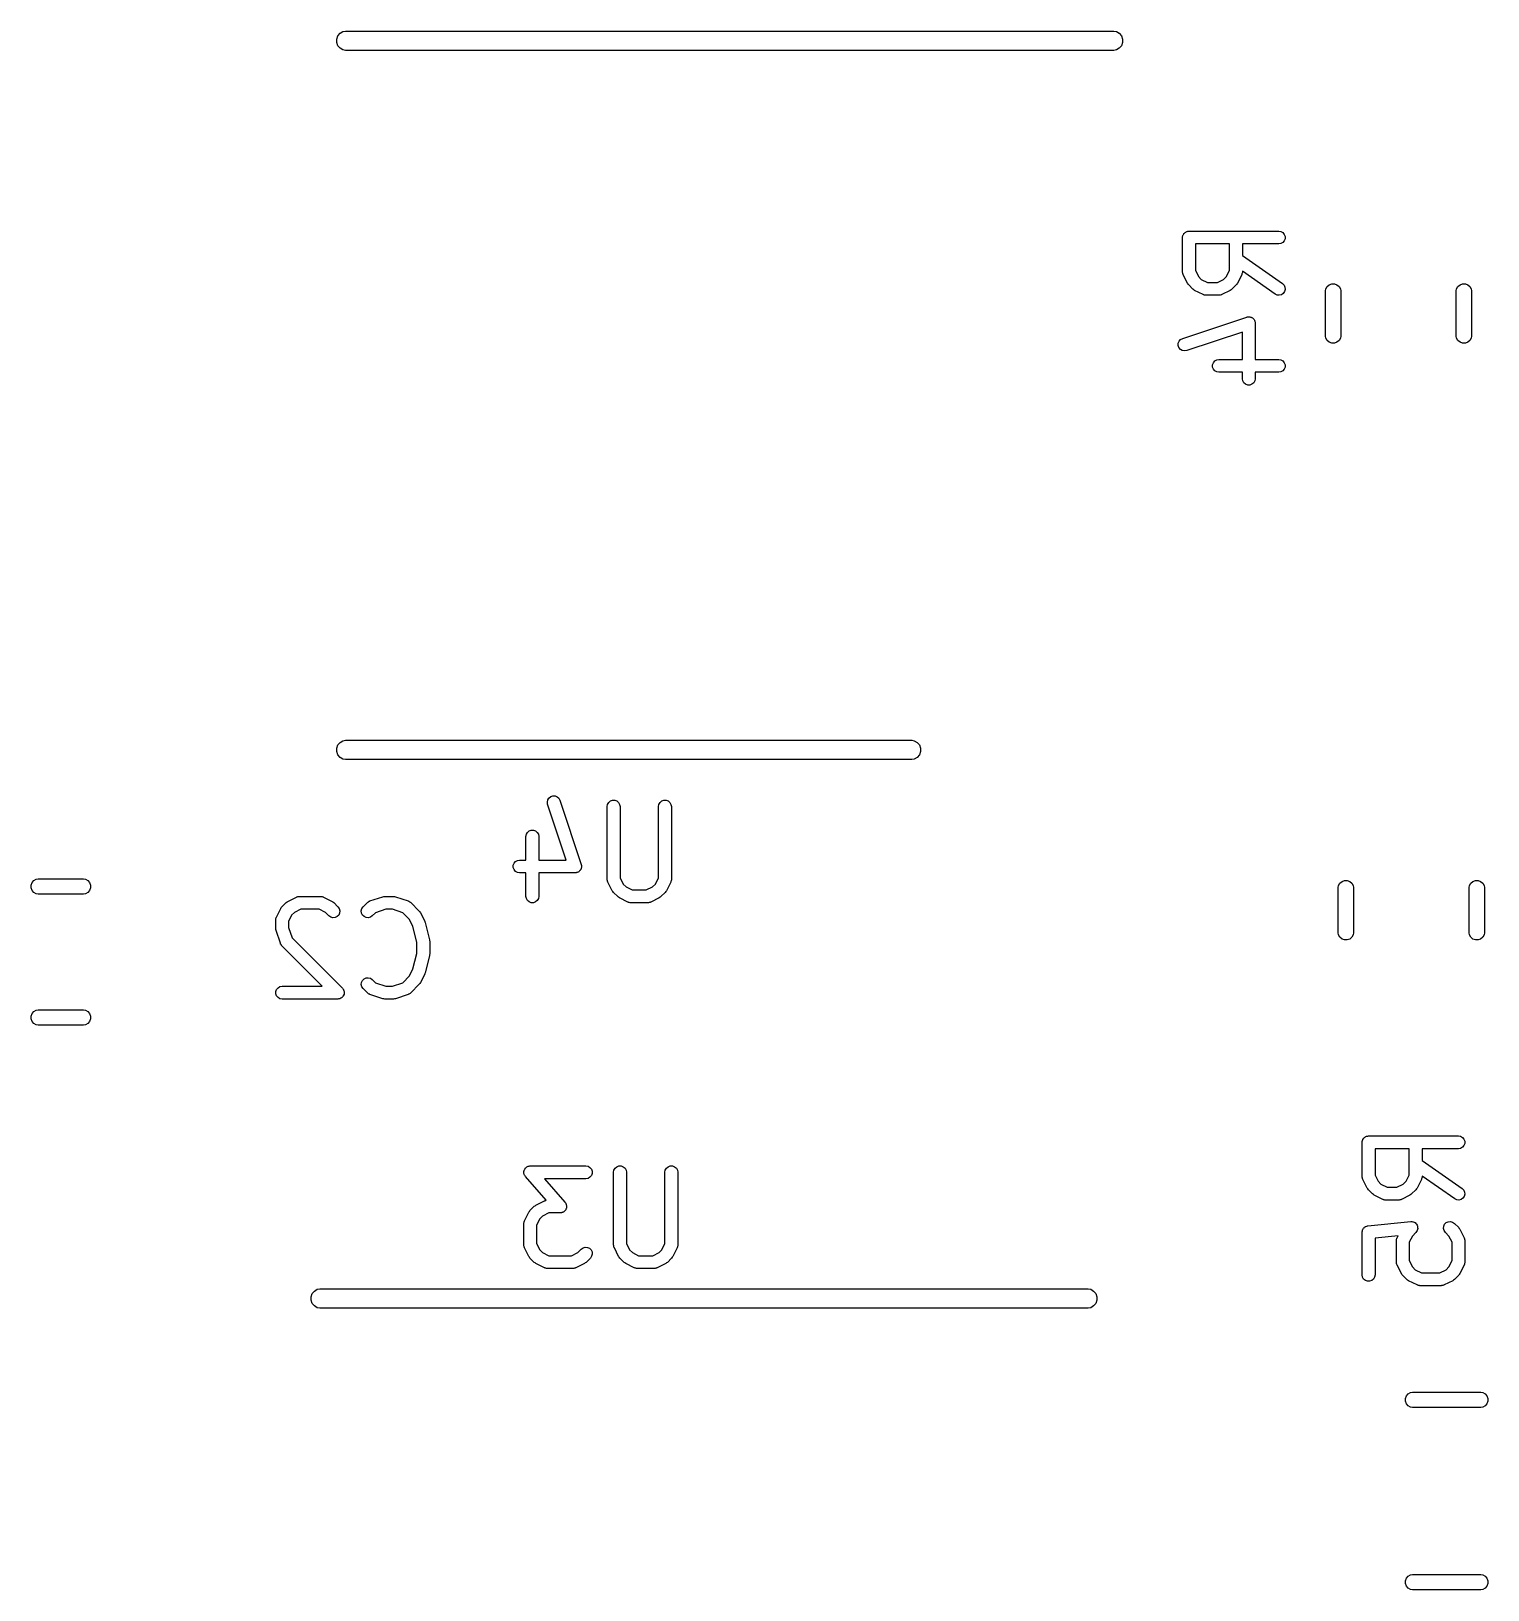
# Model space of a CAD drawing. Extents: x 145 to 168.2, y -88.9 to -63.3.
# Drawn here: x 145.44 to 156.8, y -75.47 to -63.33 of the extents above; entities that cross this region are included whole.
import ezdxf

# ---------------------------------------------------------------- set-up
doc = ezdxf.new("R2010")
doc.units = 0
doc.header["$MEASUREMENT"] = 0
doc.layers.add('BLACK', color=7, linetype='CONTINUOUS')

msp = doc.modelspace()

# ---------------------------------------------------------------- linework, layer by layer
at = {"layer": 'BLACK', "linetype": 'CONTINUOUS'}
for p, q in [((147.825, -63.3868), (147.834, -63.3619)), ((147.825, -63.4132), (147.825, -63.3868)), ((147.834, -63.3619), (147.851, -63.3417)), ((147.851, -63.3417), (147.874, -63.3284)), ((147.874, -63.3284), (147.893, -63.325)), ((147.893, -63.325), (153.882, -63.325)), ((153.882, -63.325), (153.901, -63.3284)), ((153.901, -63.3284), (153.924, -63.3417)), ((153.924, -63.3417), (153.941, -63.3619)), ((153.941, -63.3619), (153.95, -63.3868)), ((153.95, -63.3868), (153.95, -63.4132)), ((147.834, -63.4381), (147.825, -63.4132)), ((147.851, -63.4583), (147.834, -63.4381)), ((147.874, -63.4716), (147.851, -63.4583)), ((147.893, -63.475), (147.874, -63.4716)), ((153.882, -63.475), (147.893, -63.475)), ((153.901, -63.4716), (153.882, -63.475)), ((153.924, -63.4583), (153.901, -63.4716)), ((153.941, -63.4381), (153.924, -63.4583)), ((153.95, -63.4132), (153.941, -63.4381)), ((154.417, -64.9247), (154.419, -64.9205)), ((154.417, -64.929), (154.417, -64.9247)), ((154.417, -64.9333), (154.417, -64.929)), ((154.417, -65.2), (154.417, -64.9333)), ((154.419, -64.9205), (154.42, -64.9162)), ((154.42, -64.9162), (154.422, -64.9124)), ((154.422, -64.9124), (154.423, -64.9083)), ((154.423, -64.9083), (154.426, -64.905)), ((154.426, -64.905), (154.428, -64.9012)), ((154.428, -64.9012), (154.432, -64.8984)), ((154.432, -64.8984), (154.435, -64.895)), ((154.435, -64.895), (154.438, -64.8928)), ((154.438, -64.8928), (154.442, -64.89)), ((154.442, -64.89), (154.446, -64.8885)), ((154.446, -64.8885), (154.45, -64.8863)), ((154.45, -64.8863), (154.454, -64.8856)), ((154.454, -64.8856), (154.458, -64.8841)), ((154.458, -64.8841), (154.462, -64.8841)), ((154.462, -64.8841), (154.467, -64.8833)), ((154.467, -64.8833), (155.167, -64.8833)), ((155.167, -64.8833), (155.184, -64.8863)), ((155.184, -64.8863), (155.199, -64.895)), ((155.199, -64.9716), (155.184, -64.9803)), ((155.199, -64.895), (155.21, -64.9083)), ((155.21, -64.9583), (155.199, -64.9716)), ((155.21, -64.9083), (155.216, -64.9247)), ((155.216, -64.942), (155.21, -64.9583)), ((155.216, -64.9247), (155.216, -64.942)), ((154.517, -64.9833), (154.517, -65.1882)), ((154.783, -64.9833), (154.517, -64.9833)), ((154.783, -65.1882), (154.783, -64.9833)), ((155.167, -64.9833), (154.883, -64.9833)), ((154.883, -64.9833), (154.883, -65.074)), ((154.883, -65.074), (155.195, -65.2924)), ((155.184, -64.9803), (155.167, -64.9833)), ((154.417, -65.2028), (154.417, -65.2)), ((154.417, -65.2057), (154.417, -65.2028)), ((154.419, -65.2113), (154.417, -65.2057)), ((154.42, -65.2171), (154.419, -65.2113)), ((154.421, -65.2196), (154.42, -65.2171)), ((154.517, -65.1882), (154.541, -65.237)), ((154.759, -65.237), (154.783, -65.1882)), ((154.88, -65.2171), (154.879, -65.2196)), ((154.881, -65.2113), (154.88, -65.2171)), ((154.883, -65.2057), (154.881, -65.2113)), ((155.138, -65.3743), (154.883, -65.196)), ((154.883, -65.196), (154.883, -65.2)), ((154.883, -65.2), (154.883, -65.2028)), ((154.883, -65.2028), (154.883, -65.2057)), ((154.422, -65.2224), (154.421, -65.2196)), ((154.455, -65.289), (154.422, -65.2224)), ((154.46, -65.2955), (154.455, -65.289)), ((154.465, -65.302), (154.46, -65.2955)), ((154.498, -65.3354), (154.465, -65.302)), ((154.505, -65.34), (154.498, -65.3354)), ((154.511, -65.3447), (154.505, -65.34)), ((154.541, -65.237), (154.563, -65.2589)), ((154.563, -65.2589), (154.612, -65.2833)), ((154.612, -65.2833), (154.688, -65.2833)), ((154.688, -65.2833), (154.737, -65.2589)), ((154.737, -65.2589), (154.759, -65.237)), ((154.795, -65.3399), (154.789, -65.3447)), ((154.802, -65.3354), (154.795, -65.3399)), ((154.835, -65.302), (154.802, -65.3354)), ((154.84, -65.2955), (154.835, -65.302)), ((154.845, -65.289), (154.84, -65.2955)), ((154.878, -65.2224), (154.845, -65.289)), ((154.879, -65.2196), (154.878, -65.2224)), ((155.195, -65.2924), (155.208, -65.3046)), ((155.208, -65.3046), (155.215, -65.3204)), ((155.216, -65.3377), (155.212, -65.3545)), ((155.215, -65.3204), (155.216, -65.3377)), ((155.53, -65.3485), (155.533, -65.3329)), ((155.533, -65.3329), (155.543, -65.3146)), ((155.543, -65.3146), (155.56, -65.301)), ((155.56, -65.301), (155.579, -65.2937)), ((155.579, -65.2937), (155.601, -65.2937)), ((155.601, -65.2937), (155.62, -65.301)), ((155.62, -65.301), (155.637, -65.3146)), ((155.637, -65.3146), (155.647, -65.3329)), ((155.647, -65.3329), (155.65, -65.3485)), ((156.55, -65.3485), (156.553, -65.3329)), ((156.553, -65.3329), (156.563, -65.3146)), ((156.563, -65.3146), (156.58, -65.301)), ((156.58, -65.301), (156.599, -65.2937)), ((156.599, -65.2937), (156.621, -65.2937)), ((156.621, -65.2937), (156.64, -65.301)), ((156.64, -65.301), (156.657, -65.3146)), ((156.657, -65.3146), (156.667, -65.3329)), ((156.667, -65.3329), (156.67, -65.3485)), ((154.578, -65.3781), (154.511, -65.3447)), ((154.58, -65.3789), (154.578, -65.3781)), ((154.583, -65.3803), (154.58, -65.3789)), ((154.589, -65.3813), (154.583, -65.3803)), ((154.594, -65.383), (154.589, -65.3813)), ((154.597, -65.3828), (154.594, -65.383)), ((154.6, -65.3833), (154.597, -65.3828)), ((154.7, -65.3833), (154.6, -65.3833)), ((154.703, -65.3828), (154.7, -65.3833)), ((154.706, -65.383), (154.703, -65.3828)), ((154.711, -65.3813), (154.706, -65.383)), ((154.717, -65.3803), (154.711, -65.3813)), ((154.72, -65.3789), (154.717, -65.3803)), ((154.722, -65.3781), (154.72, -65.3789)), ((154.789, -65.3447), (154.722, -65.3781)), ((155.154, -65.3816), (155.138, -65.3743)), ((155.171, -65.3831), (155.154, -65.3816)), ((155.188, -65.3786), (155.171, -65.3831)), ((155.202, -65.3687), (155.188, -65.3786)), ((155.212, -65.3545), (155.202, -65.3687)), ((155.53, -65.7015), (155.53, -65.3485)), ((155.65, -65.3485), (155.65, -65.7015)), ((156.55, -65.7015), (156.55, -65.3485)), ((156.67, -65.3485), (156.67, -65.7015)), ((154.418, -65.7192), (154.918, -65.5526)), ((154.918, -65.5526), (154.921, -65.552)), ((154.921, -65.552), (154.925, -65.5508)), ((154.925, -65.5508), (154.93, -65.5508)), ((154.93, -65.5508), (154.935, -65.55)), ((154.935, -65.55), (154.938, -65.5508)), ((154.938, -65.5508), (154.942, -65.5508)), ((154.942, -65.5508), (154.947, -65.5525)), ((154.947, -65.5525), (154.952, -65.5535)), ((154.952, -65.5535), (154.955, -65.5554)), ((154.955, -65.5554), (154.958, -65.5567)), ((154.958, -65.5567), (154.962, -65.5599)), ((154.962, -65.5599), (154.967, -65.5626)), ((154.967, -65.5626), (154.969, -65.5655)), ((154.969, -65.5655), (154.972, -65.5679)), ((154.972, -65.5679), (154.974, -65.5722)), ((154.974, -65.5722), (154.977, -65.5762)), ((154.977, -65.5762), (154.978, -65.5797)), ((154.978, -65.5797), (154.98, -65.5829)), ((154.98, -65.5829), (154.981, -65.5879)), ((154.883, -65.6694), (154.449, -65.8141)), ((154.883, -65.8833), (154.883, -65.6694)), ((154.981, -65.5879), (154.983, -65.5927)), ((154.983, -65.5927), (154.983, -65.5964)), ((154.983, -65.5964), (154.983, -65.6)), ((154.983, -65.6), (154.983, -65.8833)), ((155.533, -65.7171), (155.53, -65.7015)), ((155.65, -65.7015), (155.647, -65.7171)), ((156.553, -65.7171), (156.55, -65.7015)), ((156.67, -65.7015), (156.667, -65.7171)), ((154.384, -65.7566), (154.391, -65.7405)), ((154.384, -65.774), (154.384, -65.7566)), ((154.389, -65.7905), (154.384, -65.774)), ((154.4, -65.8041), (154.389, -65.7905)), ((154.391, -65.7405), (154.402, -65.7275)), ((154.415, -65.8132), (154.4, -65.8041)), ((154.402, -65.7275), (154.418, -65.7192)), ((154.432, -65.8166), (154.415, -65.8132)), ((154.449, -65.8141), (154.432, -65.8166)), ((155.543, -65.7354), (155.533, -65.7171)), ((155.56, -65.749), (155.543, -65.7354)), ((155.579, -65.7563), (155.56, -65.749)), ((155.601, -65.7563), (155.579, -65.7563)), ((155.62, -65.749), (155.601, -65.7563)), ((155.637, -65.7354), (155.62, -65.749)), ((155.647, -65.7171), (155.637, -65.7354)), ((156.563, -65.7354), (156.553, -65.7171)), ((156.58, -65.749), (156.563, -65.7354)), ((156.599, -65.7563), (156.58, -65.749)), ((156.621, -65.7563), (156.599, -65.7563)), ((156.64, -65.749), (156.621, -65.7563)), ((156.657, -65.7354), (156.64, -65.749)), ((156.667, -65.7171), (156.657, -65.7354)), ((154.651, -65.9247), (154.657, -65.9083)), ((154.651, -65.942), (154.651, -65.9247)), ((154.657, -65.9583), (154.651, -65.942)), ((154.657, -65.9083), (154.668, -65.895)), ((154.668, -65.895), (154.683, -65.8863)), ((154.683, -65.8863), (154.7, -65.8833)), ((154.7, -65.8833), (154.883, -65.8833)), ((154.983, -65.8833), (155.167, -65.8833)), ((155.167, -65.8833), (155.184, -65.8863)), ((155.184, -65.8863), (155.199, -65.895)), ((155.199, -65.895), (155.21, -65.9083)), ((155.21, -65.9083), (155.216, -65.9247)), ((155.216, -65.942), (155.21, -65.9583)), ((155.216, -65.9247), (155.216, -65.942)), ((154.668, -65.9716), (154.657, -65.9583)), ((154.683, -65.9803), (154.668, -65.9716)), ((154.7, -65.9833), (154.683, -65.9803)), ((154.883, -65.9833), (154.7, -65.9833)), ((154.883, -66.0333), (154.883, -65.9833)), ((154.886, -66.0504), (154.883, -66.0333)), ((154.895, -66.0655), (154.886, -66.0504)), ((154.908, -66.0766), (154.895, -66.0655)), ((154.972, -66.0655), (154.958, -66.0766)), ((154.98, -66.0504), (154.972, -66.0655)), ((154.983, -66.0333), (154.98, -66.0504)), ((155.167, -65.9833), (154.983, -65.9833)), ((154.983, -65.9833), (154.983, -66.0333)), ((155.184, -65.9803), (155.167, -65.9833)), ((155.199, -65.9716), (155.184, -65.9803)), ((155.21, -65.9583), (155.199, -65.9716)), ((154.925, -66.0826), (154.908, -66.0766)), ((154.942, -66.0826), (154.925, -66.0826)), ((154.958, -66.0766), (154.942, -66.0826)), ((147.851, -68.8667), (147.874, -68.8534)), ((147.874, -68.8534), (147.893, -68.85)), ((147.893, -68.85), (152.307, -68.85)), ((152.307, -68.85), (152.326, -68.8534)), ((152.326, -68.8534), (152.349, -68.8667)), ((147.825, -68.9118), (147.834, -68.8869)), ((147.825, -68.9382), (147.825, -68.9118)), ((147.834, -68.9631), (147.825, -68.9382)), ((147.834, -68.8869), (147.851, -68.8667)), ((147.851, -68.9833), (147.834, -68.9631)), ((147.874, -68.9966), (147.851, -68.9833)), ((152.349, -68.9833), (152.326, -68.9966)), ((152.349, -68.8667), (152.366, -68.8869)), ((152.366, -68.9631), (152.349, -68.9833)), ((152.366, -68.8869), (152.375, -68.9118)), ((152.375, -68.9382), (152.366, -68.9631)), ((152.375, -68.9118), (152.375, -68.9382)), ((147.893, -69), (147.874, -68.9966)), ((152.307, -69), (147.893, -69)), ((152.326, -68.9966), (152.307, -69)), ((149.467, -69.332), (149.47, -69.315)), ((149.469, -69.3491), (149.467, -69.332)), ((149.47, -69.315), (149.479, -69.3002)), ((149.479, -69.3002), (149.493, -69.2894)), ((149.493, -69.2894), (149.509, -69.2839)), ((149.509, -69.2839), (149.527, -69.2843)), ((149.527, -69.2843), (149.543, -69.2907)), ((149.543, -69.2907), (149.556, -69.3023)), ((149.556, -69.3023), (149.564, -69.3175)), ((149.564, -69.3175), (149.731, -69.8175)), ((149.936, -69.3496), (149.945, -69.3345)), ((149.945, -69.3345), (149.958, -69.3234)), ((149.958, -69.3234), (149.975, -69.3174)), ((149.975, -69.3174), (149.992, -69.3174)), ((149.992, -69.3174), (150.008, -69.3234)), ((150.008, -69.3234), (150.022, -69.3345)), ((150.022, -69.3345), (150.03, -69.3496)), ((150.336, -69.3496), (150.345, -69.3345)), ((150.345, -69.3345), (150.358, -69.3234)), ((150.358, -69.3234), (150.375, -69.3174)), ((150.375, -69.3174), (150.392, -69.3174)), ((150.392, -69.3174), (150.408, -69.3234)), ((150.408, -69.3234), (150.422, -69.3345)), ((150.422, -69.3345), (150.43, -69.3496)), ((149.614, -69.7833), (149.469, -69.3491)), ((149.933, -69.3667), (149.936, -69.3496)), ((149.933, -69.9333), (149.933, -69.3667)), ((150.03, -69.3496), (150.033, -69.3667)), ((150.033, -69.3667), (150.033, -69.9215)), ((150.333, -69.3667), (150.336, -69.3496)), ((150.333, -69.9215), (150.333, -69.3667)), ((150.43, -69.3496), (150.433, -69.3667)), ((150.433, -69.3667), (150.433, -69.9333)), ((149.3, -69.6), (149.303, -69.5829)), ((149.303, -69.5829), (149.312, -69.5679)), ((149.312, -69.5679), (149.325, -69.5567)), ((149.325, -69.5567), (149.341, -69.5508)), ((149.341, -69.5508), (149.359, -69.5508)), ((149.359, -69.5508), (149.375, -69.5567)), ((149.375, -69.5567), (149.388, -69.5679)), ((149.388, -69.5679), (149.397, -69.5829)), ((149.397, -69.5829), (149.4, -69.6)), ((149.3, -69.7833), (149.3, -69.6)), ((149.4, -69.6), (149.4, -69.7833)), ((149.201, -69.8247), (149.207, -69.8083)), ((149.201, -69.842), (149.201, -69.8247)), ((149.207, -69.8083), (149.218, -69.795)), ((149.218, -69.795), (149.233, -69.7863)), ((149.233, -69.7863), (149.25, -69.7833)), ((149.25, -69.7833), (149.3, -69.7833)), ((149.4, -69.7833), (149.614, -69.7833)), ((149.731, -69.8175), (149.731, -69.8212)), ((149.731, -69.8212), (149.733, -69.8247)), ((149.733, -69.8247), (149.733, -69.8297)), ((149.733, -69.8297), (149.733, -69.8347)), ((145.451, -69.9595), (145.465, -69.9433)), ((145.465, -69.9433), (145.483, -69.9327)), ((145.483, -69.9327), (145.498, -69.93)), ((145.498, -69.93), (145.852, -69.93)), ((145.852, -69.93), (145.867, -69.9327)), ((145.867, -69.9327), (145.885, -69.9433)), ((145.885, -69.9433), (145.899, -69.9595)), ((149.207, -69.8583), (149.201, -69.842)), ((149.218, -69.8716), (149.207, -69.8583)), ((149.233, -69.8803), (149.218, -69.8716)), ((149.25, -69.8833), (149.233, -69.8803)), ((149.3, -69.8833), (149.25, -69.8833)), ((149.3, -70.0667), (149.3, -69.8833)), ((149.683, -69.8833), (149.4, -69.8833)), ((149.4, -69.8833), (149.4, -70.0667)), ((149.687, -69.8827), (149.683, -69.8833)), ((149.691, -69.8828), (149.687, -69.8827)), ((149.695, -69.8812), (149.691, -69.8828)), ((149.7, -69.8803), (149.695, -69.8812)), ((149.704, -69.8785), (149.7, -69.8803)), ((149.707, -69.8773), (149.704, -69.8785)), ((149.711, -69.8742), (149.707, -69.8773)), ((149.715, -69.8716), (149.711, -69.8742)), ((149.718, -69.8688), (149.715, -69.8716)), ((149.721, -69.8665), (149.718, -69.8688)), ((149.723, -69.8622), (149.721, -69.8665)), ((149.727, -69.8583), (149.723, -69.8622)), ((149.728, -69.8549), (149.727, -69.8583)), ((149.73, -69.8517), (149.728, -69.8549)), ((149.731, -69.8468), (149.73, -69.8517)), ((149.733, -69.842), (149.731, -69.8468)), ((149.733, -69.8347), (149.733, -69.8383)), ((149.733, -69.8383), (149.733, -69.842)), ((149.934, -69.9362), (149.933, -69.9333)), ((149.934, -69.939), (149.934, -69.9362)), ((149.935, -69.9447), (149.934, -69.939)), ((149.936, -69.9504), (149.935, -69.9447)), ((149.938, -69.9529), (149.936, -69.9504)), ((149.939, -69.9557), (149.938, -69.9529)), ((150.033, -69.9215), (150.058, -69.9704)), ((150.309, -69.9704), (150.333, -69.9215)), ((150.429, -69.9529), (150.428, -69.9557)), ((150.43, -69.9504), (150.429, -69.9529)), ((150.431, -69.9447), (150.43, -69.9504)), ((150.433, -69.939), (150.431, -69.9447)), ((150.433, -69.9333), (150.433, -69.9362)), ((150.433, -69.9362), (150.433, -69.939)), ((155.643, -69.9646), (155.66, -69.951)), ((155.66, -69.951), (155.679, -69.9437)), ((155.679, -69.9437), (155.701, -69.9437)), ((155.701, -69.9437), (155.72, -69.951)), ((155.72, -69.951), (155.737, -69.9646)), ((156.663, -69.9646), (156.68, -69.951)), ((156.68, -69.951), (156.699, -69.9437)), ((156.699, -69.9437), (156.721, -69.9437)), ((156.721, -69.9437), (156.74, -69.951)), ((156.74, -69.951), (156.757, -69.9646)), ((145.444, -69.9794), (145.451, -69.9595)), ((145.444, -70.0006), (145.444, -69.9794)), ((145.451, -70.0205), (145.444, -70.0006)), ((145.465, -70.0367), (145.451, -70.0205)), ((145.483, -70.0473), (145.465, -70.0367)), ((145.498, -70.05), (145.483, -70.0473)), ((145.852, -70.05), (145.498, -70.05)), ((145.867, -70.0473), (145.852, -70.05)), ((145.885, -70.0367), (145.867, -70.0473)), ((145.899, -70.0205), (145.885, -70.0367)), ((145.899, -69.9595), (145.906, -69.9794)), ((145.906, -70.0006), (145.899, -70.0205)), ((145.906, -69.9794), (145.906, -70.0006)), ((147.444, -70.1053), (147.511, -70.0719)), ((147.511, -70.0719), (147.514, -70.0711)), ((147.514, -70.0711), (147.516, -70.0697)), ((147.516, -70.0697), (147.522, -70.0687)), ((147.522, -70.0687), (147.528, -70.067)), ((147.528, -70.067), (147.53, -70.0672)), ((147.53, -70.0672), (147.533, -70.0667)), ((147.533, -70.0667), (147.7, -70.0667)), ((147.7, -70.0667), (147.703, -70.0672)), ((147.703, -70.0672), (147.706, -70.067)), ((147.706, -70.067), (147.711, -70.0687)), ((147.711, -70.0687), (147.717, -70.0697)), ((147.717, -70.0697), (147.72, -70.0711)), ((147.72, -70.0711), (147.722, -70.0719)), ((147.722, -70.0719), (147.789, -70.1053)), ((148.084, -70.1026), (148.184, -70.0692)), ((148.184, -70.0692), (148.192, -70.0681)), ((148.192, -70.0681), (148.2, -70.0667)), ((148.2, -70.0667), (148.267, -70.0667)), ((148.267, -70.0667), (148.275, -70.0681)), ((148.275, -70.0681), (148.282, -70.0692)), ((148.282, -70.0692), (148.382, -70.1026)), ((149.303, -70.0838), (149.3, -70.0667)), ((149.4, -70.0667), (149.397, -70.0838)), ((149.972, -70.0224), (149.939, -69.9557)), ((149.977, -70.0288), (149.972, -70.0224)), ((149.981, -70.0354), (149.977, -70.0288)), ((150.015, -70.0687), (149.981, -70.0354)), ((150.021, -70.0733), (150.015, -70.0687)), ((150.028, -70.0781), (150.021, -70.0733)), ((150.058, -69.9704), (150.08, -69.9922)), ((150.08, -69.9922), (150.128, -70.0167)), ((150.128, -70.0167), (150.238, -70.0167)), ((150.238, -70.0167), (150.287, -69.9922)), ((150.287, -69.9922), (150.309, -69.9704)), ((150.345, -70.0733), (150.339, -70.0781)), ((150.352, -70.0687), (150.345, -70.0733)), ((150.385, -70.0354), (150.352, -70.0687)), ((150.39, -70.0288), (150.385, -70.0354)), ((150.395, -70.0224), (150.39, -70.0288)), ((150.428, -69.9557), (150.395, -70.0224)), ((155.63, -69.9985), (155.633, -69.9829)), ((155.63, -70.3515), (155.63, -69.9985)), ((155.633, -69.9829), (155.643, -69.9646)), ((155.737, -69.9646), (155.747, -69.9829)), ((155.747, -69.9829), (155.75, -69.9985)), ((155.75, -69.9985), (155.75, -70.3515)), ((156.65, -69.9985), (156.653, -69.9829)), ((156.65, -70.3515), (156.65, -69.9985)), ((156.653, -69.9829), (156.663, -69.9646)), ((156.757, -69.9646), (156.767, -69.9829)), ((156.767, -69.9829), (156.77, -69.9985)), ((156.77, -69.9985), (156.77, -70.3515)), ((147.355, -70.2276), (147.389, -70.161)), ((147.389, -70.161), (147.393, -70.1545)), ((147.393, -70.1545), (147.398, -70.148)), ((147.398, -70.148), (147.431, -70.1146)), ((147.431, -70.1146), (147.438, -70.1101)), ((147.438, -70.1101), (147.444, -70.1053)), ((147.496, -70.1911), (147.474, -70.2129)), ((147.545, -70.1667), (147.496, -70.1911)), ((147.688, -70.1667), (147.545, -70.1667)), ((147.737, -70.1911), (147.688, -70.1667)), ((147.765, -70.2187), (147.737, -70.1911)), ((147.789, -70.1053), (147.795, -70.1101)), ((147.795, -70.1101), (147.802, -70.1146)), ((147.802, -70.1146), (147.835, -70.148)), ((147.835, -70.148), (147.845, -70.1622)), ((147.848, -70.1963), (147.841, -70.212)), ((147.845, -70.1622), (147.85, -70.179)), ((147.85, -70.179), (147.848, -70.1963)), ((148.017, -70.179), (148.021, -70.1622)), ((148.018, -70.1963), (148.017, -70.179)), ((148.026, -70.212), (148.018, -70.1963)), ((148.021, -70.1622), (148.031, -70.148)), ((148.031, -70.148), (148.065, -70.1146)), ((148.065, -70.1146), (148.067, -70.113)), ((148.067, -70.113), (148.069, -70.1108)), ((148.069, -70.1108), (148.074, -70.108)), ((148.074, -70.108), (148.079, -70.1047)), ((148.079, -70.1047), (148.082, -70.1039)), ((148.082, -70.1039), (148.084, -70.1026)), ((148.127, -70.1937), (148.102, -70.2187)), ((148.208, -70.1667), (148.127, -70.1937)), ((148.259, -70.1667), (148.208, -70.1667)), ((148.34, -70.1937), (148.259, -70.1667)), ((148.392, -70.2463), (148.34, -70.1937)), ((148.382, -70.1026), (148.385, -70.1039)), ((148.385, -70.1039), (148.388, -70.1047)), ((148.388, -70.1047), (148.393, -70.108)), ((148.393, -70.108), (148.398, -70.1108)), ((148.398, -70.1108), (148.4, -70.113)), ((148.4, -70.113), (148.402, -70.1146)), ((148.402, -70.1146), (148.469, -70.1813)), ((148.469, -70.1813), (148.473, -70.1879)), ((148.473, -70.1879), (148.478, -70.1943)), ((148.478, -70.1943), (148.511, -70.261)), ((149.312, -70.0988), (149.303, -70.0838)), ((149.325, -70.11), (149.312, -70.0988)), ((149.341, -70.1159), (149.325, -70.11)), ((149.359, -70.1159), (149.341, -70.1159)), ((149.375, -70.11), (149.359, -70.1159)), ((149.388, -70.0988), (149.375, -70.11)), ((149.397, -70.0838), (149.388, -70.0988)), ((150.094, -70.1114), (150.028, -70.0781)), ((150.097, -70.1122), (150.094, -70.1114)), ((150.1, -70.1137), (150.097, -70.1122)), ((150.105, -70.1147), (150.1, -70.1137)), ((150.111, -70.1163), (150.105, -70.1147)), ((150.114, -70.1162), (150.111, -70.1163)), ((150.117, -70.1167), (150.114, -70.1162)), ((150.25, -70.1167), (150.117, -70.1167)), ((150.253, -70.1162), (150.25, -70.1167)), ((150.256, -70.1163), (150.253, -70.1162)), ((150.261, -70.1147), (150.256, -70.1163)), ((150.267, -70.1137), (150.261, -70.1147)), ((150.27, -70.1122), (150.267, -70.1137)), ((150.272, -70.1114), (150.27, -70.1122)), ((150.339, -70.0781), (150.272, -70.1114)), ((147.35, -70.2443), (147.352, -70.2387)), ((147.351, -70.2472), (147.35, -70.2443)), ((147.35, -70.25), (147.351, -70.2472)), ((147.35, -70.3167), (147.35, -70.25)), ((147.351, -70.3246), (147.35, -70.3167)), ((147.352, -70.2387), (147.353, -70.2329)), ((147.353, -70.2329), (147.354, -70.2304)), ((147.354, -70.2304), (147.355, -70.2276)), ((147.474, -70.2129), (147.45, -70.2618)), ((147.45, -70.2618), (147.45, -70.3086)), ((147.45, -70.3086), (147.477, -70.3897)), ((147.779, -70.2286), (147.765, -70.2187)), ((147.796, -70.2331), (147.779, -70.2286)), ((147.813, -70.2316), (147.796, -70.2331)), ((147.829, -70.2243), (147.813, -70.2316)), ((147.841, -70.212), (147.829, -70.2243)), ((148.038, -70.2243), (148.026, -70.212)), ((148.054, -70.2316), (148.038, -70.2243)), ((148.071, -70.2331), (148.054, -70.2316)), ((148.088, -70.2286), (148.071, -70.2331)), ((148.102, -70.2187), (148.088, -70.2286)), ((148.419, -70.3008), (148.392, -70.2463)), ((148.45, -70.4228), (148.419, -70.3008)), ((148.511, -70.261), (148.513, -70.2662)), ((148.513, -70.2662), (148.515, -70.2712)), ((148.515, -70.2712), (148.549, -70.4045)), ((147.353, -70.3325), (147.351, -70.3246)), ((147.386, -70.4325), (147.353, -70.3325)), ((147.387, -70.435), (147.386, -70.4325)), ((147.388, -70.4378), (147.387, -70.435)), ((147.391, -70.4426), (147.388, -70.4378)), ((147.477, -70.3897), (147.869, -70.7813)), ((148.45, -70.5105), (148.45, -70.4228)), ((148.549, -70.4045), (148.549, -70.4106)), ((148.549, -70.4106), (148.55, -70.4167)), ((148.55, -70.4167), (148.55, -70.5167)), ((155.633, -70.3671), (155.63, -70.3515)), ((155.643, -70.3854), (155.633, -70.3671)), ((155.66, -70.399), (155.643, -70.3854)), ((155.679, -70.4063), (155.66, -70.399)), ((155.701, -70.4063), (155.679, -70.4063)), ((155.72, -70.399), (155.701, -70.4063)), ((155.737, -70.3854), (155.72, -70.399)), ((155.747, -70.3671), (155.737, -70.3854)), ((155.75, -70.3515), (155.747, -70.3671)), ((156.653, -70.3671), (156.65, -70.3515)), ((156.663, -70.3854), (156.653, -70.3671)), ((156.68, -70.399), (156.663, -70.3854)), ((156.699, -70.4063), (156.68, -70.399)), ((156.721, -70.4063), (156.699, -70.4063)), ((156.74, -70.399), (156.721, -70.4063)), ((156.757, -70.3854), (156.74, -70.399)), ((156.767, -70.3671), (156.757, -70.3854)), ((156.77, -70.3515), (156.767, -70.3671)), ((147.394, -70.4477), (147.391, -70.4426)), ((147.396, -70.4497), (147.394, -70.4477)), ((147.398, -70.452), (147.396, -70.4497)), ((147.713, -70.7667), (147.398, -70.452)), ((148.419, -70.6325), (148.45, -70.5105)), ((148.549, -70.5288), (148.515, -70.6621)), ((148.55, -70.5167), (148.549, -70.5227)), ((148.549, -70.5227), (148.549, -70.5288)), ((148.392, -70.687), (148.419, -70.6325)), ((148.511, -70.6724), (148.478, -70.739)), ((148.513, -70.6671), (148.511, -70.6724)), ((148.515, -70.6621), (148.513, -70.6671)), ((147.351, -70.808), (147.357, -70.7917)), ((147.357, -70.7917), (147.368, -70.7784)), ((147.368, -70.7784), (147.383, -70.7697)), ((147.383, -70.7697), (147.4, -70.7667)), ((147.4, -70.7667), (147.713, -70.7667)), ((147.869, -70.7813), (147.872, -70.7867)), ((147.872, -70.7867), (147.877, -70.7917)), ((147.877, -70.7917), (147.877, -70.7937)), ((147.877, -70.7937), (147.879, -70.7955)), ((147.879, -70.7955), (147.88, -70.8018)), ((147.88, -70.8018), (147.883, -70.808)), ((148.017, -70.7544), (148.018, -70.7371)), ((148.021, -70.7711), (148.017, -70.7544)), ((148.018, -70.7371), (148.026, -70.7213)), ((148.031, -70.7854), (148.021, -70.7711)), ((148.026, -70.7213), (148.038, -70.709)), ((148.065, -70.8187), (148.031, -70.7854)), ((148.038, -70.709), (148.054, -70.7017)), ((148.054, -70.7017), (148.071, -70.7002)), ((148.071, -70.7002), (148.088, -70.7047)), ((148.088, -70.7047), (148.102, -70.7146)), ((148.102, -70.7146), (148.127, -70.7396)), ((148.127, -70.7396), (148.208, -70.7667)), ((148.208, -70.7667), (148.259, -70.7667)), ((148.259, -70.7667), (148.34, -70.7396)), ((148.34, -70.7396), (148.392, -70.687)), ((148.469, -70.752), (148.402, -70.8187)), ((148.473, -70.7455), (148.469, -70.752)), ((148.478, -70.739), (148.473, -70.7455)), ((147.351, -70.8253), (147.351, -70.808)), ((147.357, -70.8417), (147.351, -70.8253)), ((147.368, -70.855), (147.357, -70.8417)), ((147.383, -70.8637), (147.368, -70.855)), ((147.4, -70.8667), (147.383, -70.8637)), ((147.833, -70.8667), (147.4, -70.8667)), ((147.84, -70.8655), (147.833, -70.8667)), ((147.846, -70.865), (147.84, -70.8655)), ((147.848, -70.864), (147.846, -70.865)), ((147.85, -70.8637), (147.848, -70.864)), ((147.856, -70.8604), (147.85, -70.8637)), ((147.862, -70.8576), (147.856, -70.8604)), ((147.864, -70.8561), (147.862, -70.8576)), ((147.865, -70.855), (147.864, -70.8561)), ((147.87, -70.85), (147.865, -70.855)), ((147.874, -70.8453), (147.87, -70.85)), ((147.875, -70.8434), (147.874, -70.8453)), ((147.877, -70.8417), (147.875, -70.8434)), ((147.879, -70.8355), (147.877, -70.8417)), ((147.882, -70.8296), (147.879, -70.8355)), ((147.883, -70.8253), (147.882, -70.8274)), ((147.882, -70.8274), (147.882, -70.8296)), ((147.883, -70.808), (147.883, -70.8102)), ((147.883, -70.8102), (147.883, -70.8123)), ((147.883, -70.8123), (147.883, -70.8188)), ((147.883, -70.8188), (147.883, -70.8253)), ((148.067, -70.8203), (148.065, -70.8187)), ((148.069, -70.8225), (148.067, -70.8203)), ((148.074, -70.8253), (148.069, -70.8225)), ((148.079, -70.8286), (148.074, -70.8253)), ((148.082, -70.8294), (148.079, -70.8286)), ((148.084, -70.8308), (148.082, -70.8294)), ((148.184, -70.8641), (148.084, -70.8308)), ((148.192, -70.8653), (148.184, -70.8641)), ((148.2, -70.8667), (148.192, -70.8653)), ((148.267, -70.8667), (148.2, -70.8667)), ((148.275, -70.8653), (148.267, -70.8667)), ((148.282, -70.8641), (148.275, -70.8653)), ((148.382, -70.8308), (148.282, -70.8641)), ((148.385, -70.8294), (148.382, -70.8308)), ((148.388, -70.8286), (148.385, -70.8294)), ((148.393, -70.8253), (148.388, -70.8286)), ((148.398, -70.8225), (148.393, -70.8253)), ((148.4, -70.8203), (148.398, -70.8225)), ((148.402, -70.8187), (148.4, -70.8203)), ((145.444, -70.9994), (145.451, -70.9795)), ((145.444, -71.0206), (145.444, -70.9994)), ((145.451, -71.0405), (145.444, -71.0206)), ((145.451, -70.9795), (145.465, -70.9633)), ((145.465, -71.0567), (145.451, -71.0405)), ((145.465, -70.9633), (145.483, -70.9527)), ((145.483, -70.9527), (145.498, -70.95)), ((145.498, -70.95), (145.852, -70.95)), ((145.852, -70.95), (145.867, -70.9527)), ((145.867, -70.9527), (145.885, -70.9633)), ((145.885, -70.9633), (145.899, -70.9795)), ((145.899, -71.0405), (145.885, -71.0567)), ((145.899, -70.9795), (145.906, -70.9994)), ((145.906, -71.0206), (145.899, -71.0405)), ((145.906, -70.9994), (145.906, -71.0206)), ((145.483, -71.0673), (145.465, -71.0567)), ((145.498, -71.07), (145.483, -71.0673)), ((145.852, -71.07), (145.498, -71.07)), ((145.867, -71.0673), (145.852, -71.07)), ((145.885, -71.0567), (145.867, -71.0673)), ((155.817, -71.9747), (155.819, -71.9705)), ((155.817, -71.979), (155.817, -71.9747)), ((155.817, -71.9833), (155.817, -71.979)), ((155.817, -72.25), (155.817, -71.9833)), ((155.819, -71.9705), (155.82, -71.9662)), ((155.82, -71.9662), (155.822, -71.9624)), ((155.822, -71.9624), (155.823, -71.9583)), ((155.823, -71.9583), (155.826, -71.955)), ((155.826, -71.955), (155.828, -71.9512)), ((155.828, -71.9512), (155.832, -71.9484)), ((155.832, -71.9484), (155.835, -71.945)), ((155.835, -71.945), (155.838, -71.9428)), ((155.838, -71.9428), (155.842, -71.94)), ((155.842, -71.94), (155.846, -71.9385)), ((155.846, -71.9385), (155.85, -71.9363)), ((155.85, -71.9363), (155.854, -71.9356)), ((155.854, -71.9356), (155.858, -71.9341)), ((155.858, -71.9341), (155.862, -71.9341)), ((155.862, -71.9341), (155.867, -71.9333)), ((155.867, -71.9333), (156.567, -71.9333)), ((156.567, -71.9333), (156.584, -71.9363)), ((156.584, -71.9363), (156.599, -71.945)), ((156.599, -71.945), (156.61, -71.9583)), ((156.61, -72.0083), (156.599, -72.0216)), ((156.61, -71.9583), (156.616, -71.9747)), ((156.616, -71.992), (156.61, -72.0083)), ((156.616, -71.9747), (156.616, -71.992)), ((155.917, -72.0333), (155.917, -72.2382)), ((156.183, -72.0333), (155.917, -72.0333)), ((156.183, -72.2382), (156.183, -72.0333)), ((156.567, -72.0333), (156.283, -72.0333)), ((156.283, -72.0333), (156.283, -72.124)), ((156.283, -72.124), (156.595, -72.3424)), ((156.584, -72.0303), (156.567, -72.0333)), ((156.599, -72.0216), (156.584, -72.0303)), ((149.283, -72.2177), (149.284, -72.2129)), ((149.284, -72.2215), (149.283, -72.2177)), ((149.284, -72.208), (149.285, -72.2044)), ((149.284, -72.2129), (149.284, -72.208)), ((149.284, -72.2253), (149.284, -72.2215)), ((149.286, -72.2299), (149.284, -72.2253)), ((149.285, -72.2044), (149.286, -72.2005)), ((149.286, -72.2005), (149.288, -72.1963)), ((149.287, -72.2347), (149.286, -72.2299)), ((149.289, -72.238), (149.287, -72.2347)), ((149.288, -72.1963), (149.29, -72.1917)), ((149.29, -72.2417), (149.289, -72.238)), ((149.29, -72.1917), (149.293, -72.1887)), ((149.293, -72.2454), (149.29, -72.2417)), ((149.293, -72.1887), (149.294, -72.1853)), ((149.296, -72.2496), (149.293, -72.2454)), ((149.294, -72.1853), (149.298, -72.1821)), ((149.458, -72.4346), (149.296, -72.2496)), ((149.298, -72.1821), (149.301, -72.1784)), ((149.301, -72.1784), (149.305, -72.1764)), ((149.305, -72.1764), (149.307, -72.1739)), ((149.307, -72.1739), (149.312, -72.1721)), ((149.312, -72.1721), (149.316, -72.1697)), ((149.316, -72.1697), (149.32, -72.169)), ((149.32, -72.169), (149.324, -72.1676)), ((149.324, -72.1676), (149.329, -72.1675)), ((149.329, -72.1675), (149.333, -72.1667)), ((149.333, -72.1667), (149.767, -72.1667)), ((149.767, -72.1667), (149.784, -72.1697)), ((149.784, -72.1697), (149.799, -72.1784)), ((149.799, -72.255), (149.784, -72.2637)), ((149.799, -72.1784), (149.81, -72.1917)), ((149.81, -72.2417), (149.799, -72.255)), ((149.81, -72.1917), (149.816, -72.208)), ((149.816, -72.2253), (149.81, -72.2417)), ((149.816, -72.208), (149.816, -72.2253)), ((149.983, -72.2167), (149.986, -72.1996)), ((149.983, -72.7833), (149.983, -72.2167)), ((149.986, -72.1996), (149.995, -72.1845)), ((149.995, -72.1845), (150.008, -72.1734)), ((150.008, -72.1734), (150.025, -72.1674)), ((150.025, -72.1674), (150.042, -72.1674)), ((150.042, -72.1674), (150.058, -72.1734)), ((150.058, -72.1734), (150.072, -72.1845)), ((150.072, -72.1845), (150.08, -72.1996)), ((150.08, -72.1996), (150.083, -72.2167)), ((150.083, -72.2167), (150.083, -72.7715)), ((150.383, -72.2167), (150.386, -72.1996)), ((150.383, -72.7715), (150.383, -72.2167)), ((150.386, -72.1996), (150.395, -72.1845)), ((150.395, -72.1845), (150.408, -72.1734)), ((150.408, -72.1734), (150.425, -72.1674)), ((150.425, -72.1674), (150.442, -72.1674)), ((150.442, -72.1674), (150.458, -72.1734)), ((150.458, -72.1734), (150.472, -72.1845)), ((150.472, -72.1845), (150.48, -72.1996)), ((150.48, -72.1996), (150.483, -72.2167)), ((150.483, -72.2167), (150.483, -72.7833)), ((155.817, -72.2528), (155.817, -72.25)), ((155.817, -72.2557), (155.817, -72.2528)), ((155.819, -72.2613), (155.817, -72.2557)), ((155.82, -72.2671), (155.819, -72.2613)), ((155.917, -72.2382), (155.941, -72.287)), ((156.159, -72.287), (156.183, -72.2382)), ((156.281, -72.2613), (156.28, -72.2671)), ((156.283, -72.2557), (156.281, -72.2613)), ((156.538, -72.4243), (156.283, -72.246)), ((156.283, -72.246), (156.283, -72.25)), ((156.283, -72.25), (156.283, -72.2528)), ((156.283, -72.2528), (156.283, -72.2557)), ((149.767, -72.2667), (149.444, -72.2667)), ((149.444, -72.2667), (149.604, -72.4504)), ((149.784, -72.2637), (149.767, -72.2667)), ((155.821, -72.2696), (155.82, -72.2671)), ((155.822, -72.2724), (155.821, -72.2696)), ((155.855, -72.339), (155.822, -72.2724)), ((155.86, -72.3455), (155.855, -72.339)), ((155.865, -72.352), (155.86, -72.3455)), ((155.898, -72.3854), (155.865, -72.352)), ((155.941, -72.287), (155.963, -72.3089)), ((155.963, -72.3089), (156.012, -72.3333)), ((156.012, -72.3333), (156.088, -72.3333)), ((156.088, -72.3333), (156.137, -72.3089)), ((156.137, -72.3089), (156.159, -72.287)), ((156.235, -72.352), (156.202, -72.3854)), ((156.24, -72.3455), (156.235, -72.352)), ((156.245, -72.339), (156.24, -72.3455)), ((156.278, -72.2724), (156.245, -72.339)), ((156.279, -72.2696), (156.278, -72.2724)), ((156.28, -72.2671), (156.279, -72.2696)), ((156.595, -72.3424), (156.608, -72.3546)), ((156.608, -72.3546), (156.615, -72.3704)), ((156.615, -72.3704), (156.616, -72.3877)), ((149.331, -72.5146), (149.365, -72.4813)), ((149.365, -72.4813), (149.371, -72.4767)), ((149.371, -72.4767), (149.378, -72.4719)), ((149.378, -72.4719), (149.444, -72.4386)), ((149.444, -72.4386), (149.447, -72.4378)), ((149.447, -72.4378), (149.45, -72.4363)), ((149.45, -72.4363), (149.455, -72.4353)), ((149.455, -72.4353), (149.458, -72.4346)), ((149.604, -72.4504), (149.607, -72.4546)), ((149.607, -72.4546), (149.61, -72.4583)), ((149.61, -72.4583), (149.611, -72.462)), ((149.612, -72.5037), (149.61, -72.5083)), ((149.611, -72.462), (149.613, -72.4653)), ((149.614, -72.4995), (149.612, -72.5037)), ((149.613, -72.4653), (149.614, -72.4701)), ((149.614, -72.4701), (149.616, -72.4747)), ((149.615, -72.4956), (149.614, -72.4995)), ((149.616, -72.492), (149.615, -72.4956)), ((149.616, -72.4747), (149.616, -72.4785)), ((149.616, -72.4785), (149.617, -72.4823)), ((149.617, -72.4823), (149.616, -72.4871)), ((149.616, -72.4871), (149.616, -72.492)), ((155.905, -72.39), (155.898, -72.3854)), ((155.911, -72.3947), (155.905, -72.39)), ((155.978, -72.4281), (155.911, -72.3947)), ((155.98, -72.4289), (155.978, -72.4281)), ((155.983, -72.4303), (155.98, -72.4289)), ((155.989, -72.4313), (155.983, -72.4303)), ((155.994, -72.433), (155.989, -72.4313)), ((155.997, -72.4328), (155.994, -72.433)), ((156, -72.4333), (155.997, -72.4328)), ((156.1, -72.4333), (156, -72.4333)), ((156.103, -72.4328), (156.1, -72.4333)), ((156.106, -72.433), (156.103, -72.4328)), ((156.111, -72.4313), (156.106, -72.433)), ((156.117, -72.4303), (156.111, -72.4313)), ((156.12, -72.4289), (156.117, -72.4303)), ((156.122, -72.4281), (156.12, -72.4289)), ((156.189, -72.3947), (156.122, -72.4281)), ((156.195, -72.3899), (156.189, -72.3947)), ((156.202, -72.3854), (156.195, -72.3899)), ((156.554, -72.4316), (156.538, -72.4243)), ((156.571, -72.4331), (156.554, -72.4316)), ((156.588, -72.4286), (156.571, -72.4331)), ((156.602, -72.4187), (156.588, -72.4286)), ((156.612, -72.4045), (156.602, -72.4187)), ((156.616, -72.3877), (156.612, -72.4045)), ((149.283, -72.6167), (149.284, -72.6138)), ((149.283, -72.7833), (149.283, -72.6167)), ((149.284, -72.6109), (149.285, -72.6053)), ((149.284, -72.6138), (149.284, -72.6109)), ((149.285, -72.6053), (149.286, -72.5996)), ((149.286, -72.5996), (149.288, -72.5971)), ((149.288, -72.5971), (149.289, -72.5943)), ((149.289, -72.5943), (149.322, -72.5276)), ((149.322, -72.5276), (149.327, -72.5212)), ((149.327, -72.5212), (149.331, -72.5146)), ((149.408, -72.5796), (149.383, -72.6285)), ((149.43, -72.5578), (149.408, -72.5796)), ((149.478, -72.5333), (149.43, -72.5578)), ((149.567, -72.5333), (149.478, -72.5333)), ((149.571, -72.5325), (149.567, -72.5333)), ((149.576, -72.5324), (149.571, -72.5325)), ((149.58, -72.531), (149.576, -72.5324)), ((149.584, -72.5303), (149.58, -72.531)), ((149.588, -72.5279), (149.584, -72.5303)), ((149.593, -72.5261), (149.588, -72.5279)), ((149.595, -72.5236), (149.593, -72.5261)), ((149.599, -72.5216), (149.595, -72.5236)), ((149.602, -72.5179), (149.599, -72.5216)), ((149.606, -72.5147), (149.602, -72.5179)), ((149.607, -72.5113), (149.606, -72.5147)), ((149.61, -72.5083), (149.607, -72.5113)), ((155.862, -72.6336), (156.195, -72.6002)), ((156.195, -72.6002), (156.195, -72.6003)), ((156.195, -72.6003), (156.196, -72.6002)), ((156.196, -72.6002), (156.204, -72.6009)), ((156.204, -72.6009), (156.212, -72.6015)), ((156.212, -72.6015), (156.213, -72.6017)), ((156.213, -72.6017), (156.213, -72.6017)), ((156.213, -72.6017), (156.221, -72.6053)), ((156.221, -72.6053), (156.228, -72.6087)), ((156.228, -72.6087), (156.228, -72.6089)), ((156.228, -72.6089), (156.229, -72.609)), ((156.229, -72.609), (156.235, -72.615)), ((156.235, -72.615), (156.241, -72.6208)), ((156.241, -72.6208), (156.241, -72.6211)), ((156.241, -72.6211), (156.241, -72.6213)), ((156.241, -72.6213), (156.245, -72.629)), ((156.452, -72.6371), (156.459, -72.6213)), ((156.459, -72.6213), (156.471, -72.609)), ((156.471, -72.609), (156.487, -72.6017)), ((156.487, -72.6017), (156.504, -72.6002)), ((156.504, -72.6002), (156.521, -72.6047)), ((156.521, -72.6047), (156.535, -72.6146)), ((156.535, -72.6146), (156.569, -72.648)), ((149.383, -72.6285), (149.383, -72.7715)), ((155.817, -72.6796), (155.818, -72.673)), ((155.817, -72.6815), (155.817, -72.6796)), ((155.817, -72.6833), (155.817, -72.6815)), ((155.817, -73.0167), (155.817, -72.6833)), ((155.818, -72.673), (155.82, -72.6662)), ((155.82, -72.6662), (155.821, -72.6646)), ((155.821, -72.6628), (155.825, -72.6571)), ((155.821, -72.6646), (155.821, -72.6628)), ((155.825, -72.6571), (155.828, -72.6512)), ((155.828, -72.6512), (155.83, -72.65)), ((155.83, -72.65), (155.831, -72.6484)), ((155.831, -72.6484), (155.836, -72.6444)), ((155.836, -72.6444), (155.842, -72.64)), ((155.842, -72.64), (155.843, -72.6394)), ((155.843, -72.6394), (155.845, -72.6383)), ((155.845, -72.6383), (155.852, -72.6364)), ((155.852, -72.6364), (155.858, -72.6341)), ((155.858, -72.6341), (155.86, -72.6341)), ((155.86, -72.6341), (155.862, -72.6336)), ((156.097, -72.7105), (155.917, -72.7286)), ((155.917, -72.7286), (155.917, -73.0167)), ((156.083, -72.75), (156.084, -72.7472)), ((156.084, -72.7443), (156.085, -72.7387)), ((156.084, -72.7472), (156.084, -72.7443)), ((156.085, -72.7387), (156.086, -72.7329)), ((156.086, -72.7329), (156.088, -72.7304)), ((156.088, -72.7304), (156.089, -72.7276)), ((156.089, -72.7276), (156.097, -72.7105)), ((156.208, -72.713), (156.183, -72.7618)), ((156.235, -72.6854), (156.208, -72.713)), ((156.236, -72.6851), (156.235, -72.6854)), ((156.24, -72.6781), (156.236, -72.6849)), ((156.236, -72.6849), (156.236, -72.6851)), ((156.245, -72.6711), (156.24, -72.6781)), ((156.245, -72.629), (156.248, -72.6365)), ((156.246, -72.6706), (156.245, -72.6708)), ((156.245, -72.6708), (156.245, -72.6711)), ((156.248, -72.6625), (156.246, -72.6706)), ((156.248, -72.6365), (156.248, -72.6368)), ((156.248, -72.6368), (156.248, -72.6371)), ((156.248, -72.6371), (156.249, -72.6455)), ((156.25, -72.6544), (156.248, -72.6625)), ((156.249, -72.6455), (156.25, -72.6537)), ((156.25, -72.6537), (156.25, -72.654)), ((156.25, -72.654), (156.25, -72.6544)), ((156.45, -72.6544), (156.452, -72.6371)), ((156.455, -72.6711), (156.45, -72.6544)), ((156.465, -72.6854), (156.455, -72.6711)), ((156.492, -72.713), (156.465, -72.6854)), ((156.517, -72.7618), (156.492, -72.713)), ((156.569, -72.648), (156.573, -72.6545)), ((156.573, -72.6545), (156.578, -72.661)), ((156.578, -72.661), (156.611, -72.7276)), ((156.611, -72.7276), (156.612, -72.7304)), ((156.612, -72.7304), (156.614, -72.7329)), ((156.614, -72.7329), (156.615, -72.7387)), ((156.615, -72.7387), (156.616, -72.7443)), ((156.616, -72.7443), (156.616, -72.7472)), ((156.616, -72.7472), (156.617, -72.75)), ((149.284, -72.7862), (149.283, -72.7833)), ((149.284, -72.789), (149.284, -72.7862)), ((149.285, -72.7947), (149.284, -72.789)), ((149.286, -72.8004), (149.285, -72.7947)), ((149.288, -72.8029), (149.286, -72.8004)), ((149.289, -72.8057), (149.288, -72.8029)), ((149.322, -72.8724), (149.289, -72.8057)), ((149.383, -72.7715), (149.408, -72.8204)), ((149.408, -72.8204), (149.43, -72.8422)), ((149.43, -72.8422), (149.478, -72.8667)), ((149.478, -72.8667), (149.655, -72.8667)), ((149.655, -72.8667), (149.704, -72.8422)), ((149.704, -72.8422), (149.731, -72.8146)), ((149.731, -72.8146), (149.746, -72.8047)), ((149.746, -72.8047), (149.762, -72.8002)), ((149.762, -72.8002), (149.78, -72.8017)), ((149.78, -72.8017), (149.795, -72.809)), ((149.795, -72.809), (149.808, -72.8213)), ((149.808, -72.8213), (149.815, -72.8371)), ((149.816, -72.8544), (149.812, -72.8711)), ((149.815, -72.8371), (149.816, -72.8544)), ((149.984, -72.7862), (149.983, -72.7833)), ((149.984, -72.789), (149.984, -72.7862)), ((149.985, -72.7947), (149.984, -72.789)), ((149.986, -72.8004), (149.985, -72.7947)), ((149.988, -72.8029), (149.986, -72.8004)), ((149.989, -72.8057), (149.988, -72.8029)), ((150.022, -72.8724), (149.989, -72.8057)), ((150.083, -72.7715), (150.108, -72.8204)), ((150.108, -72.8204), (150.13, -72.8422)), ((150.13, -72.8422), (150.178, -72.8667)), ((150.178, -72.8667), (150.288, -72.8667)), ((150.288, -72.8667), (150.337, -72.8422)), ((150.337, -72.8422), (150.359, -72.8204)), ((150.359, -72.8204), (150.383, -72.7715)), ((150.478, -72.8057), (150.445, -72.8724)), ((150.479, -72.8029), (150.478, -72.8057)), ((150.48, -72.8004), (150.479, -72.8029)), ((150.481, -72.7947), (150.48, -72.8004)), ((150.483, -72.789), (150.481, -72.7947)), ((150.483, -72.7833), (150.483, -72.7862)), ((150.483, -72.7862), (150.483, -72.789)), ((156.083, -72.9167), (156.083, -72.75)), ((156.183, -72.7618), (156.183, -72.9049)), ((156.517, -72.9049), (156.517, -72.7618)), ((156.617, -72.75), (156.617, -72.9167)), ((149.327, -72.8788), (149.322, -72.8724)), ((149.331, -72.8854), (149.327, -72.8788)), ((149.365, -72.9187), (149.331, -72.8854)), ((149.371, -72.9233), (149.365, -72.9187)), ((149.378, -72.9281), (149.371, -72.9233)), ((149.444, -72.9614), (149.378, -72.9281)), ((149.447, -72.9622), (149.444, -72.9614)), ((149.45, -72.9637), (149.447, -72.9622)), ((149.455, -72.9647), (149.45, -72.9637)), ((149.461, -72.9663), (149.455, -72.9647)), ((149.464, -72.9662), (149.461, -72.9663)), ((149.467, -72.9667), (149.464, -72.9662)), ((149.667, -72.9667), (149.467, -72.9667)), ((149.67, -72.9662), (149.667, -72.9667)), ((149.672, -72.9663), (149.67, -72.9662)), ((149.678, -72.9647), (149.672, -72.9663)), ((149.684, -72.9637), (149.678, -72.9647)), ((149.686, -72.9622), (149.684, -72.9637)), ((149.689, -72.9614), (149.686, -72.9622)), ((149.756, -72.9281), (149.689, -72.9614)), ((149.762, -72.9233), (149.756, -72.9281)), ((149.769, -72.9187), (149.762, -72.9233)), ((149.802, -72.8854), (149.769, -72.9187)), ((149.812, -72.8711), (149.802, -72.8854)), ((150.027, -72.8788), (150.022, -72.8724)), ((150.031, -72.8854), (150.027, -72.8788)), ((150.065, -72.9187), (150.031, -72.8854)), ((150.071, -72.9233), (150.065, -72.9187)), ((150.078, -72.9281), (150.071, -72.9233)), ((150.144, -72.9614), (150.078, -72.9281)), ((150.147, -72.9622), (150.144, -72.9614)), ((150.15, -72.9637), (150.147, -72.9622)), ((150.155, -72.9647), (150.15, -72.9637)), ((150.161, -72.9663), (150.155, -72.9647)), ((150.164, -72.9662), (150.161, -72.9663)), ((150.167, -72.9667), (150.164, -72.9662)), ((150.3, -72.9667), (150.167, -72.9667)), ((150.303, -72.9662), (150.3, -72.9667)), ((150.306, -72.9663), (150.303, -72.9662)), ((150.311, -72.9647), (150.306, -72.9663)), ((150.317, -72.9637), (150.311, -72.9647)), ((150.32, -72.9622), (150.317, -72.9637)), ((150.322, -72.9614), (150.32, -72.9622)), ((150.389, -72.9281), (150.322, -72.9614)), ((150.395, -72.9233), (150.389, -72.9281)), ((150.402, -72.9187), (150.395, -72.9233)), ((150.435, -72.8854), (150.402, -72.9187)), ((150.44, -72.8788), (150.435, -72.8854)), ((150.445, -72.8724), (150.44, -72.8788)), ((156.084, -72.9195), (156.083, -72.9167)), ((156.084, -72.9224), (156.084, -72.9195)), ((156.085, -72.928), (156.084, -72.9224)), ((156.086, -72.9338), (156.085, -72.928)), ((156.088, -72.9363), (156.086, -72.9338)), ((156.089, -72.939), (156.088, -72.9363)), ((156.122, -73.0057), (156.089, -72.939)), ((156.183, -72.9049), (156.208, -72.9537)), ((156.208, -72.9537), (156.23, -72.9756)), ((156.23, -72.9756), (156.278, -73)), ((156.422, -73), (156.47, -72.9756)), ((156.47, -72.9756), (156.492, -72.9537)), ((156.492, -72.9537), (156.517, -72.9049)), ((156.611, -72.939), (156.578, -73.0057)), ((156.612, -72.9363), (156.611, -72.939)), ((156.614, -72.9338), (156.612, -72.9363)), ((156.615, -72.928), (156.614, -72.9338)), ((156.616, -72.9224), (156.615, -72.928)), ((156.617, -72.9167), (156.616, -72.9195)), ((156.616, -72.9195), (156.616, -72.9224)), ((155.82, -73.0338), (155.817, -73.0167)), ((155.828, -73.0488), (155.82, -73.0338)), ((155.842, -73.06), (155.828, -73.0488)), ((155.858, -73.0659), (155.842, -73.06)), ((155.875, -73.0659), (155.858, -73.0659)), ((155.892, -73.06), (155.875, -73.0659)), ((155.905, -73.0488), (155.892, -73.06)), ((155.914, -73.0338), (155.905, -73.0488)), ((155.917, -73.0167), (155.914, -73.0338)), ((156.127, -73.0121), (156.122, -73.0057)), ((156.131, -73.0187), (156.127, -73.0121)), ((156.165, -73.052), (156.131, -73.0187)), ((156.171, -73.0566), (156.165, -73.052)), ((156.178, -73.0614), (156.171, -73.0566)), ((156.244, -73.0947), (156.178, -73.0614)), ((156.247, -73.0955), (156.244, -73.0947)), ((156.25, -73.097), (156.247, -73.0955)), ((156.255, -73.098), (156.25, -73.097)), ((156.261, -73.0997), (156.255, -73.098)), ((156.264, -73.0995), (156.261, -73.0997)), ((156.267, -73.1), (156.264, -73.0995)), ((156.433, -73.1), (156.267, -73.1)), ((156.278, -73), (156.422, -73)), ((156.436, -73.0995), (156.433, -73.1)), ((156.439, -73.0997), (156.436, -73.0995)), ((156.445, -73.098), (156.439, -73.0997)), ((156.45, -73.097), (156.445, -73.098)), ((156.453, -73.0955), (156.45, -73.097)), ((156.456, -73.0947), (156.453, -73.0955)), ((156.522, -73.0614), (156.456, -73.0947)), ((156.529, -73.0566), (156.522, -73.0614)), ((156.535, -73.052), (156.529, -73.0566)), ((156.569, -73.0187), (156.535, -73.052)), ((156.573, -73.0121), (156.569, -73.0187)), ((156.578, -73.0057), (156.573, -73.0121)), ((147.625, -73.1868), (147.634, -73.1619)), ((147.625, -73.2132), (147.625, -73.1868)), ((147.634, -73.2381), (147.625, -73.2132)), ((147.634, -73.1619), (147.651, -73.1417)), ((147.651, -73.1417), (147.674, -73.1284)), ((147.674, -73.1284), (147.693, -73.125)), ((147.693, -73.125), (153.682, -73.125)), ((153.682, -73.125), (153.701, -73.1284)), ((153.701, -73.1284), (153.724, -73.1417)), ((153.724, -73.1417), (153.741, -73.1619)), ((153.741, -73.1619), (153.75, -73.1868)), ((153.75, -73.2132), (153.741, -73.2381)), ((153.75, -73.1868), (153.75, -73.2132)), ((147.651, -73.2583), (147.634, -73.2381)), ((147.674, -73.2716), (147.651, -73.2583)), ((147.693, -73.275), (147.674, -73.2716)), ((153.682, -73.275), (147.693, -73.275)), ((153.701, -73.2716), (153.682, -73.275)), ((153.724, -73.2583), (153.701, -73.2716)), ((153.741, -73.2381), (153.724, -73.2583)), ((156.154, -73.9794), (156.161, -73.9595)), ((156.161, -73.9595), (156.175, -73.9433)), ((156.175, -73.9433), (156.193, -73.9327)), ((156.193, -73.9327), (156.209, -73.93)), ((156.209, -73.93), (156.741, -73.93)), ((156.741, -73.93), (156.757, -73.9327)), ((156.757, -73.9327), (156.775, -73.9433)), ((156.775, -73.9433), (156.789, -73.9595)), ((156.789, -73.9595), (156.796, -73.9794)), ((156.154, -74.0006), (156.154, -73.9794)), ((156.161, -74.0205), (156.154, -74.0006)), ((156.175, -74.0367), (156.161, -74.0205)), ((156.193, -74.0473), (156.175, -74.0367)), ((156.209, -74.05), (156.193, -74.0473)), ((156.741, -74.05), (156.209, -74.05)), ((156.757, -74.0473), (156.741, -74.05)), ((156.775, -74.0367), (156.757, -74.0473)), ((156.789, -74.0205), (156.775, -74.0367)), ((156.796, -74.0006), (156.789, -74.0205)), ((156.796, -73.9794), (156.796, -74.0006)), ((156.154, -75.3994), (156.161, -75.3795)), ((156.154, -75.4206), (156.154, -75.3994)), ((156.161, -75.3795), (156.175, -75.3633)), ((156.175, -75.3633), (156.193, -75.3527)), ((156.193, -75.3527), (156.209, -75.35)), ((156.209, -75.35), (156.741, -75.35)), ((156.741, -75.35), (156.757, -75.3527)), ((156.757, -75.3527), (156.775, -75.3633)), ((156.775, -75.3633), (156.789, -75.3795)), ((156.789, -75.3795), (156.796, -75.3994)), ((156.796, -75.3994), (156.796, -75.4206)), ((156.161, -75.4405), (156.154, -75.4206)), ((156.175, -75.4567), (156.161, -75.4405)), ((156.193, -75.4673), (156.175, -75.4567)), ((156.209, -75.47), (156.193, -75.4673)), ((156.741, -75.47), (156.209, -75.47)), ((156.757, -75.4673), (156.741, -75.47)), ((156.775, -75.4567), (156.757, -75.4673)), ((156.789, -75.4405), (156.775, -75.4567)), ((156.796, -75.4206), (156.789, -75.4405))]:
    msp.add_line(p, q, dxfattribs=at)

doc.saveas('drawing.dxf')
